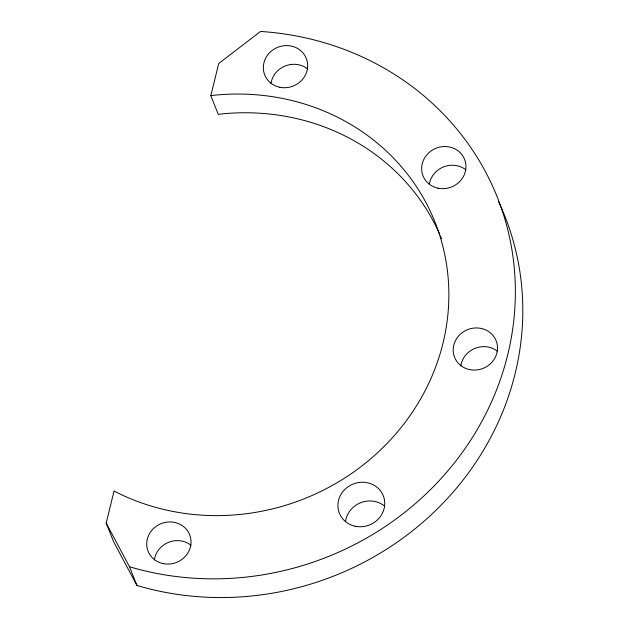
<?xml version="1.0" encoding="UTF-8"?>
<svg xmlns="http://www.w3.org/2000/svg" width="629" height="629" viewBox="0 0 629 629"><rect width="100%" height="100%" fill="white"/><g stroke="black" fill="none" stroke-linecap="round" stroke-linejoin="round"><path stroke-width="0.94" d="M498.53 201.618A290.771 271.272 -21.7 0 1 445.167 500.896A290.771 271.272 -21.7 0 1 136.925 585.465L113.637 541.797L106.191 523.1L114.069 490.919L115.988 492.02A223.672 208.671 -21.7 0 0 442.981 343.245A223.672 208.671 -21.7 0 0 213.097 95.349L210.825 95.694L218.271 114.399L220.543 114.053A223.672 208.671 -21.7 0 1 439.592 234.035M210.825 95.694L218.703 63.521L260.54 31.45A290.771 271.272 -21.7 0 1 507.713 354.764A290.771 271.272 -21.7 0 1 129.488 566.76L136.925 585.465M106.191 523.1L129.488 566.76M440.371 235.828A223.672 208.671 -21.7 0 1 441.511 238.525M270.965 83.578A22.369 20.867 -21.7 0 1 285.165 65.998A22.369 20.867 -21.7 0 1 307.581 68.899M429.277 184.517A22.369 20.867 -21.7 0 1 443.476 166.944A22.369 20.867 -21.7 0 1 465.892 169.846M460.821 365.921A22.369 20.867 -21.7 0 1 475.021 348.34A22.369 20.867 -21.7 0 1 497.437 351.241M345.565 521.307A23.627 22.039 -21.7 0 1 360.566 502.744A23.627 22.039 -21.7 0 1 384.24 505.802M154.349 559.92A22.369 20.867 -21.7 0 1 168.548 542.34A22.369 20.867 -21.7 0 1 190.964 545.241M279.716 87.25A22.369 20.867 -21.7 0 0 306.913 60.282A22.369 20.867 -21.7 0 0 269.849 52.459A22.369 20.867 -21.7 0 0 279.716 87.25M438.028 188.197A22.369 20.867 -21.7 0 0 465.224 161.228A22.369 20.867 -21.7 0 0 428.16 153.397A22.369 20.867 -21.7 0 0 438.028 188.197M469.572 369.593A22.369 20.867 -21.7 0 0 496.768 342.624A22.369 20.867 -21.7 0 0 459.705 334.801A22.369 20.867 -21.7 0 0 469.572 369.593M355.228 526.237A23.627 22.039 -21.7 0 0 383.957 497.751A23.627 22.039 -21.7 0 0 344.802 489.488A23.627 22.039 -21.7 0 0 355.228 526.237M163.1 563.592A22.369 20.867 -21.7 0 0 190.296 536.623A22.369 20.867 -21.7 0 0 153.232 528.8A22.369 20.867 -21.7 0 0 163.1 563.592"/></g></svg>
